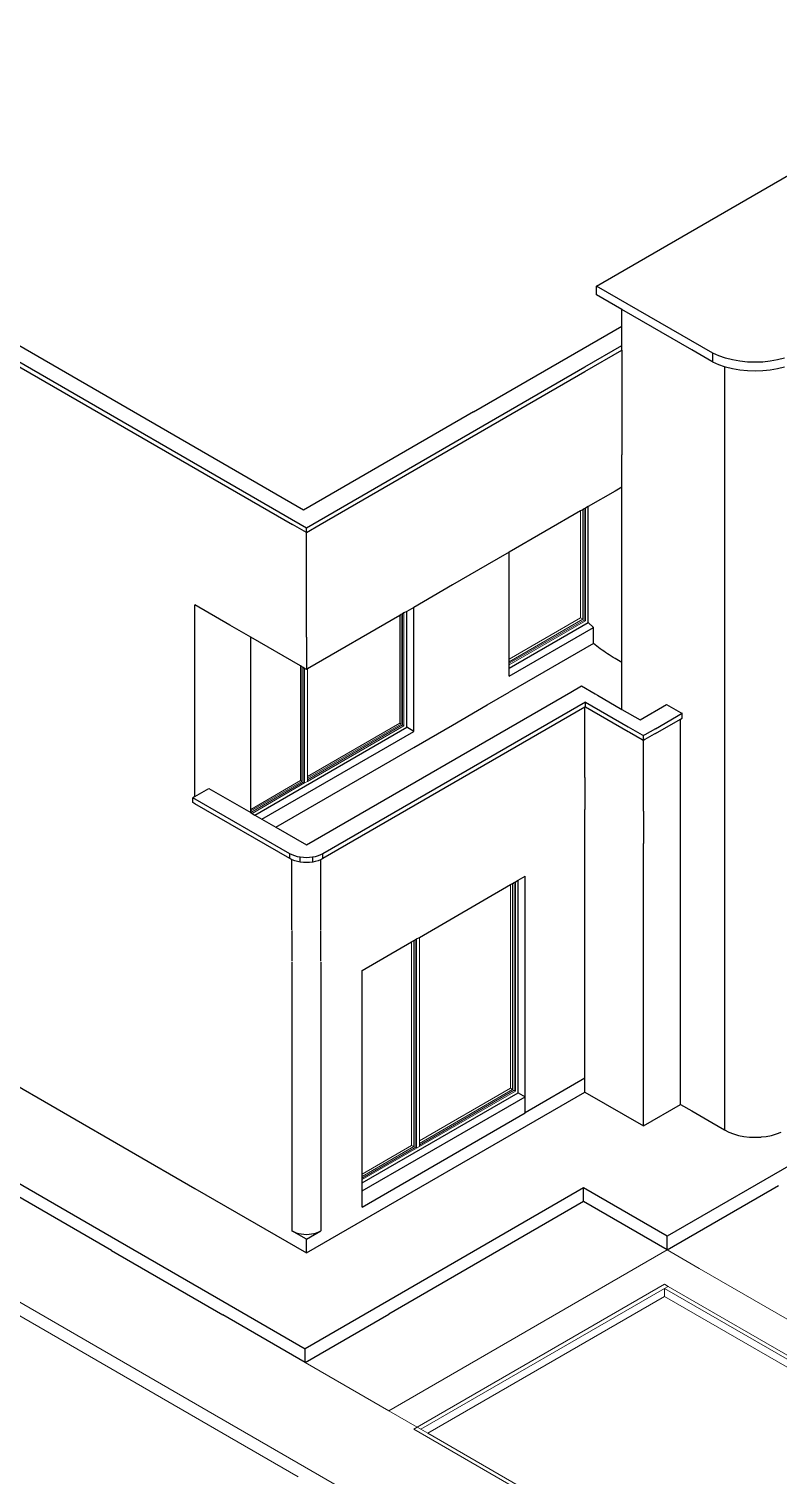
# Model space of a CAD drawing. Header units: metres. Extents: x 294 to 1101, y -498 to -355.
# Drawn here: x 849.22 to 856.82, y -406.5 to -391.83 of the extents above; entities that cross this region are included whole.
import ezdxf

# ---------------------------------------------------------------- set-up
doc = ezdxf.new("R2010")
doc.units = ezdxf.units.M
doc.layers.add('19-JARDINERIA', color=80, linetype='Continuous', lineweight=0)
doc.layers.add('wall', color=7, linetype='Continuous', lineweight=25)

msp = doc.modelspace()

# ---------------------------------------------------------------- linework, layer by layer
for p, q in [((854.978, -394.439), (859.495, -391.831)), ((846.357, -393.614), (852.033, -396.891)), ((846.357, -393.663), (851.891, -396.859)), ((852.004, -396.712), (847.46, -394.088)), ((856.157, -395.12), (854.978, -394.439)), ((854.978, -394.529), (854.978, -394.439)), ((855.235, -394.678), (854.978, -394.529)), ((855.235, -394.846), (855.235, -394.678)), ((855.944, -395.087), (855.235, -394.678)), ((853.728, -395.717), (855.235, -394.846)), ((855.235, -394.879), (855.235, -394.846)), ((855.235, -395.042), (855.235, -394.879)), ((854.859, -395.259), (855.235, -395.042)), ((854.859, -395.308), (855.235, -395.091)), ((855.235, -395.091), (855.235, -395.042)), ((855.235, -395.091), (855.235, -395.64)), ((856.148, -395.205), (855.944, -395.087)), ((856.157, -395.21), (856.148, -395.205)), ((856.219, -395.147), (856.157, -395.12)), ((856.157, -395.21), (856.157, -395.12)), ((856.219, -395.238), (856.157, -395.21)), ((856.286, -395.17), (856.219, -395.147)), ((856.278, -395.258), (856.219, -395.238)), ((856.357, -395.189), (856.286, -395.17)), ((856.432, -395.202), (856.357, -395.189)), ((856.509, -395.21), (856.432, -395.202)), ((856.587, -395.213), (856.509, -395.21)), ((856.665, -395.21), (856.587, -395.213)), ((856.741, -395.202), (856.665, -395.21)), ((856.816, -395.189), (856.741, -395.202)), ((856.887, -395.17), (856.816, -395.189)), ((852.033, -396.891), (854.859, -395.259)), ((852.174, -396.859), (854.859, -395.308)), ((856.278, -395.258), (856.278, -396.242)), ((856.286, -395.261), (856.278, -395.258)), ((856.357, -395.279), (856.286, -395.261)), ((856.432, -395.293), (856.357, -395.279)), ((856.509, -395.301), (856.432, -395.293)), ((856.587, -395.304), (856.509, -395.301)), ((856.665, -395.301), (856.587, -395.304)), ((856.741, -395.293), (856.665, -395.301)), ((856.816, -395.279), (856.741, -395.293)), ((856.887, -395.261), (856.816, -395.279)), ((855.235, -395.64), (855.235, -395.99)), ((853.728, -395.717), (852.004, -396.712)), ((855.235, -395.99), (855.235, -396.153)), ((855.235, -396.479), (855.235, -396.153)), ((856.278, -396.242), (856.278, -402.862)), ((855.167, -396.519), (854.893, -396.677)), ((855.235, -396.479), (855.167, -396.519)), ((855.235, -398.258), (855.235, -396.479)), ((854.837, -396.709), (854.816, -396.721)), ((854.851, -396.701), (854.837, -396.709)), ((854.866, -396.693), (854.851, -396.701)), ((854.893, -396.677), (854.866, -396.693)), ((852.033, -396.94), (851.891, -396.859)), ((852.033, -396.94), (852.174, -396.859)), ((854.816, -396.721), (854.09, -397.14)), ((852.033, -396.94), (852.033, -396.891)), ((852.033, -397.838), (852.033, -396.94)), ((854.09, -397.14), (853.869, -397.268)), ((854.09, -398.226), (854.09, -397.14)), ((853.869, -397.268), (853.516, -397.472)), ((853.516, -397.472), (853.122, -397.699)), ((850.901, -399.618), (850.901, -397.675)), ((851.255, -397.879), (850.901, -397.675)), ((853.052, -397.74), (853.023, -397.756)), ((853.122, -397.699), (853.052, -397.74)), ((853.052, -398.916), (853.052, -397.74)), ((853.122, -398.957), (853.122, -397.699)), ((851.467, -398.002), (851.255, -397.879)), ((852.033, -398.002), (852.033, -397.838)), ((852.981, -397.781), (852.044, -398.322)), ((852.995, -397.773), (852.981, -397.781)), ((853.009, -397.765), (852.995, -397.773)), ((853.023, -397.756), (853.009, -397.765)), ((854.09, -398.316), (854.893, -397.853)), ((851.467, -399.749), (851.467, -398.002)), ((851.973, -398.294), (851.467, -398.002)), ((852.033, -398.002), (852.033, -398.328)), ((854.09, -398.398), (854.948, -397.903)), ((854.948, -398.066), (854.948, -397.903)), ((854.948, -398.066), (854.09, -398.561)), ((854.963, -398.079), (854.948, -398.066)), ((854.98, -398.092), (854.963, -398.079)), ((854.997, -398.106), (854.98, -398.092)), ((855.015, -398.119), (854.997, -398.106)), ((855.033, -398.132), (855.015, -398.119)), ((855.051, -398.145), (855.033, -398.132)), ((855.069, -398.158), (855.051, -398.145)), ((855.088, -398.17), (855.069, -398.158)), ((855.107, -398.182), (855.088, -398.17)), ((855.127, -398.195), (855.107, -398.182)), ((851.987, -398.302), (851.973, -398.294)), ((852.001, -398.31), (851.987, -398.302)), ((852.015, -398.318), (852.001, -398.31)), ((852.033, -398.328), (852.015, -398.318)), ((852.044, -398.322), (852.033, -398.328)), ((854.09, -398.251), (854.09, -398.226)), ((854.09, -398.267), (854.09, -398.251)), ((854.09, -398.283), (854.09, -398.267)), ((854.09, -398.316), (854.09, -398.283)), ((854.09, -398.398), (854.09, -398.316)), ((855.147, -398.207), (855.127, -398.195)), ((855.167, -398.219), (855.147, -398.207)), ((855.235, -398.258), (855.167, -398.219)), ((855.235, -398.734), (855.235, -398.258)), ((852.033, -400.108), (854.718, -398.558)), ((853.869, -398.689), (854.09, -398.561)), ((854.718, -398.558), (854.824, -398.497)), ((854.824, -398.497), (854.965, -398.578)), ((854.965, -398.578), (854.987, -398.591)), ((854.987, -398.591), (855.235, -398.734)), ((854.866, -398.66), (852.2, -400.199)), ((854.859, -398.713), (852.2, -400.248)), ((853.516, -398.893), (853.869, -398.689)), ((854.866, -398.709), (854.859, -398.713)), ((854.859, -399.424), (854.859, -398.713)), ((854.866, -398.709), (854.866, -398.66)), ((854.866, -398.66), (855.299, -398.91)), ((854.866, -398.709), (855.299, -398.959)), ((855.235, -398.734), (855.419, -398.84)), ((855.419, -398.84), (855.689, -398.685)), ((855.689, -398.685), (855.83, -398.766)), ((855.83, -398.766), (855.845, -398.774)), ((851.51, -399.806), (853.052, -398.916)), ((853.122, -398.957), (853.052, -398.916)), ((853.122, -399.12), (853.516, -398.893)), ((855.299, -398.91), (855.44, -398.991)), ((855.575, -398.93), (855.845, -398.774)), ((855.575, -398.979), (855.83, -398.832)), ((855.83, -398.832), (855.845, -398.823)), ((855.83, -399.876), (855.83, -398.832)), ((855.845, -398.823), (855.845, -398.774)), ((851.58, -399.847), (853.122, -398.957)), ((855.299, -398.959), (855.313, -398.967)), ((855.313, -398.967), (855.44, -399.04)), ((855.44, -398.991), (855.455, -399)), ((855.44, -399.04), (855.455, -399.049)), ((855.469, -398.991), (855.455, -399)), ((855.455, -399.049), (855.455, -399)), ((855.469, -399.04), (855.455, -399.049)), ((855.455, -399.767), (855.455, -399.049)), ((855.575, -398.93), (855.469, -398.991)), ((855.561, -398.987), (855.469, -399.04)), ((855.575, -398.979), (855.561, -398.987)), ((843.239, -399.171), (850.901, -403.595)), ((851.722, -399.929), (853.122, -399.12)), ((854.859, -399.424), (854.859, -399.432)), ((854.859, -399.432), (854.859, -399.742)), ((850.901, -399.618), (850.88, -399.631)), ((850.88, -399.68), (850.88, -399.631)), ((851.865, -400.199), (850.88, -399.631)), ((850.901, -399.618), (851.043, -399.537)), ((851.043, -399.537), (851.255, -399.659)), ((842.391, -399.661), (850.053, -404.085)), ((850.053, -404.223), (842.391, -399.8)), ((850.901, -399.692), (850.88, -399.68)), ((851.865, -400.248), (850.901, -399.692)), ((851.255, -399.659), (851.467, -399.782)), ((851.467, -399.765), (851.467, -399.749)), ((851.467, -399.782), (851.467, -399.765)), ((851.467, -399.782), (851.467, -399.782)), ((851.467, -399.782), (851.481, -399.79)), ((851.481, -399.79), (851.51, -399.806)), ((854.859, -399.742), (854.859, -399.749)), ((854.859, -399.749), (854.859, -399.75)), ((854.859, -402.477), (854.859, -399.75)), ((855.455, -399.767), (855.455, -400.094)), ((851.51, -399.806), (851.58, -399.847)), ((851.58, -399.847), (851.722, -399.929)), ((851.722, -399.929), (852.033, -400.108)), ((855.83, -402.604), (855.83, -399.876)), ((851.889, -400.211), (851.865, -400.199)), ((851.865, -400.248), (851.865, -400.199)), ((851.914, -400.221), (851.889, -400.211)), ((851.942, -400.229), (851.914, -400.221)), ((851.968, -400.234), (851.942, -400.229)), ((851.971, -400.235), (851.968, -400.234)), ((851.968, -400.283), (851.968, -400.234)), ((852.002, -400.238), (851.971, -400.235)), ((852.033, -400.239), (852.002, -400.238)), ((852.064, -400.238), (852.033, -400.239)), ((852.094, -400.235), (852.064, -400.238)), ((852.098, -400.234), (852.094, -400.235)), ((852.123, -400.229), (852.098, -400.234)), ((852.098, -400.265), (852.098, -400.234)), ((852.151, -400.221), (852.123, -400.229)), ((852.177, -400.211), (852.151, -400.221)), ((852.2, -400.199), (852.177, -400.211)), ((852.2, -400.248), (852.2, -400.199)), ((855.455, -402.821), (855.455, -400.094)), ((851.886, -400.259), (851.865, -400.248)), ((851.886, -400.971), (851.886, -400.259)), ((851.889, -400.26), (851.886, -400.259)), ((851.914, -400.27), (851.889, -400.26)), ((851.942, -400.278), (851.914, -400.27)), ((851.968, -400.283), (851.942, -400.278)), ((851.971, -400.284), (851.968, -400.283)), ((852.002, -400.287), (851.971, -400.284)), ((852.033, -400.288), (852.002, -400.287)), ((852.064, -400.287), (852.033, -400.288)), ((852.094, -400.284), (852.064, -400.287)), ((852.098, -400.283), (852.094, -400.284)), ((852.098, -400.283), (852.098, -400.265)), ((852.123, -400.278), (852.098, -400.283)), ((852.151, -400.27), (852.123, -400.278)), ((852.177, -400.26), (852.151, -400.27)), ((852.179, -400.259), (852.177, -400.26)), ((852.2, -400.248), (852.179, -400.259)), ((852.179, -400.971), (852.179, -400.259)), ((853.179, -401.047), (854.105, -400.512)), ((854.105, -400.512), (854.126, -400.5)), ((854.126, -400.5), (854.14, -400.492)), ((854.14, -400.492), (854.155, -400.484)), ((854.155, -400.484), (854.183, -400.467)), ((854.183, -400.467), (854.254, -400.426)), ((854.183, -402.623), (854.183, -400.467)), ((854.254, -402.664), (854.254, -400.426)), ((851.886, -400.979), (851.886, -401.289)), ((852.179, -401.289), (852.179, -400.979)), ((852.598, -401.382), (853.101, -401.092)), ((853.101, -401.092), (853.122, -401.08)), ((853.122, -401.08), (853.136, -401.072)), ((853.136, -401.072), (853.15, -401.063)), ((853.15, -401.063), (853.179, -401.047)), ((851.886, -401.298), (851.886, -404.025)), ((852.179, -401.298), (852.179, -404.025)), ((852.598, -403.448), (852.598, -401.382)), ((854.859, -402.477), (854.254, -402.827)), ((854.859, -402.616), (854.859, -402.477)), ((852.033, -404.248), (854.859, -402.616)), ((852.598, -403.538), (854.183, -402.623)), ((852.598, -403.619), (854.254, -402.664)), ((854.183, -402.623), (854.254, -402.664)), ((854.254, -402.827), (854.254, -402.664)), ((854.859, -402.616), (855.455, -402.96)), ((855.83, -402.743), (855.83, -402.604)), ((852.598, -403.783), (854.254, -402.827)), ((855.455, -402.96), (855.83, -402.743)), ((855.455, -402.96), (855.455, -402.821)), ((855.83, -402.743), (855.944, -402.808)), ((855.944, -402.808), (856.148, -402.926)), ((856.278, -402.862), (856.278, -403.001)), ((856.148, -402.926), (856.278, -403.001)), ((856.278, -403.001), (856.321, -403.023)), ((856.321, -403.023), (856.368, -403.041)), ((856.805, -403.041), (856.853, -403.023)), ((856.368, -403.041), (856.42, -403.056)), ((856.42, -403.056), (856.474, -403.066)), ((856.474, -403.066), (856.53, -403.073)), ((856.53, -403.073), (856.587, -403.075)), ((856.587, -403.075), (856.644, -403.073)), ((856.644, -403.073), (856.653, -403.072)), ((856.653, -403.072), (856.7, -403.066)), ((856.7, -403.066), (856.754, -403.056)), ((856.754, -403.056), (856.805, -403.041)), ((857.126, -403.252), (855.695, -404.078)), ((852.598, -403.472), (852.598, -403.448)), ((850.901, -403.595), (852.033, -404.248)), ((852.598, -403.489), (852.598, -403.472)), ((852.598, -403.505), (852.598, -403.489)), ((852.598, -403.538), (852.598, -403.505)), ((852.598, -403.619), (852.598, -403.538)), ((854.846, -403.588), (852.868, -404.73)), ((855.695, -404.078), (854.846, -403.588)), ((854.846, -403.711), (854.846, -403.588)), ((855.695, -404.217), (856.825, -403.565)), ((852.598, -403.783), (852.598, -403.619)), ((854.846, -403.727), (852.868, -404.869)), ((854.846, -403.727), (854.846, -403.711)), ((855.695, -404.217), (854.846, -403.727)), ((851.886, -404.025), (851.907, -404.035)), ((852.033, -404.109), (851.886, -404.025)), ((851.907, -404.035), (851.929, -404.044)), ((851.929, -404.044), (851.954, -404.051)), ((851.954, -404.051), (851.979, -404.056)), ((852.033, -404.109), (852.179, -404.025)), ((852.086, -404.056), (852.112, -404.051)), ((852.112, -404.051), (852.136, -404.044)), ((852.136, -404.044), (852.159, -404.035)), ((852.159, -404.035), (852.179, -404.025)), ((850.053, -404.085), (851.184, -404.738)), ((851.979, -404.056), (852.006, -404.059)), ((852.006, -404.059), (852.033, -404.06)), ((852.033, -404.06), (852.06, -404.059)), ((852.033, -404.248), (852.033, -404.109)), ((852.06, -404.059), (852.086, -404.056)), ((855.695, -404.201), (855.695, -404.078)), ((855.695, -404.217), (855.695, -404.201)), ((850.053, -404.223), (851.184, -404.877)), ((851.184, -404.738), (852.02, -405.22)), ((852.868, -404.73), (852.02, -405.22)), ((852.02, -405.359), (851.184, -404.877)), ((852.02, -405.359), (852.868, -404.869)), ((852.02, -405.359), (852.02, -405.22))]:
    msp.add_line(p, q)
at = {"layer": '19-JARDINERIA', "color": 251}
for p, q in [((854.837, -397.82), (854.837, -396.709)), ((854.851, -397.828), (854.851, -396.701)), ((854.866, -397.836), (854.866, -396.693)), ((851.099, -405.891), (835.385, -396.818)), ((854.816, -397.807), (854.816, -396.721)), ((851.099, -406.029), (835.385, -396.957)), ((852.981, -398.875), (852.981, -397.781)), ((852.995, -398.883), (852.995, -397.773)), ((853.009, -398.891), (853.009, -397.765)), ((853.023, -398.9), (853.023, -397.756)), ((854.09, -398.226), (854.816, -397.807)), ((854.09, -398.251), (854.837, -397.82)), ((854.09, -398.267), (854.851, -397.828)), ((854.09, -398.283), (854.866, -397.836)), ((854.837, -397.82), (854.816, -397.807)), ((854.866, -397.836), (854.851, -397.828)), ((851.973, -399.457), (851.973, -398.294)), ((851.987, -399.465), (851.987, -398.302)), ((852.001, -399.473), (852.001, -398.31)), ((852.015, -399.481), (852.015, -398.318)), ((852.044, -399.416), (852.044, -398.322)), ((852.044, -399.416), (852.981, -398.875)), ((852.044, -399.432), (852.995, -398.883)), ((852.044, -399.449), (853.009, -398.891)), ((852.044, -399.465), (853.023, -398.9)), ((852.995, -398.883), (852.981, -398.875)), ((853.023, -398.9), (853.009, -398.891)), ((851.467, -399.749), (851.973, -399.457)), ((851.467, -399.765), (851.987, -399.465)), ((851.467, -399.782), (852.001, -399.473)), ((851.481, -399.79), (852.015, -399.481)), ((851.987, -399.465), (851.973, -399.457)), ((852.015, -399.481), (852.001, -399.473)), ((852.015, -399.481), (852.044, -399.465)), ((852.044, -399.432), (852.044, -399.416)), ((852.044, -399.449), (852.044, -399.432)), ((852.044, -399.465), (852.044, -399.449)), ((854.105, -402.578), (854.105, -400.512)), ((854.126, -402.59), (854.126, -400.5)), ((854.14, -402.598), (854.14, -400.492)), ((854.155, -402.606), (854.155, -400.484)), ((853.101, -403.158), (853.101, -401.092)), ((853.122, -403.17), (853.122, -401.08)), ((853.136, -403.178), (853.136, -401.072)), ((853.15, -403.186), (853.15, -401.063)), ((853.179, -403.113), (853.179, -401.047)), ((853.179, -403.113), (854.105, -402.578)), ((854.126, -402.59), (854.105, -402.578)), ((853.179, -403.137), (854.126, -402.59)), ((853.179, -403.154), (854.14, -402.598)), ((853.179, -403.17), (854.155, -402.606)), ((854.155, -402.606), (854.14, -402.598)), ((852.598, -403.448), (853.101, -403.158)), ((852.598, -403.472), (853.122, -403.17)), ((853.122, -403.17), (853.101, -403.158)), ((853.15, -403.186), (853.179, -403.17)), ((853.179, -403.137), (853.179, -403.113)), ((853.179, -403.154), (853.179, -403.137)), ((853.179, -403.17), (853.179, -403.154)), ((852.598, -403.489), (853.136, -403.178)), ((852.598, -403.505), (853.15, -403.186)), ((853.15, -403.186), (853.136, -403.178)), ((852.868, -405.849), (855.695, -404.217)), ((856.02, -404.405), (855.695, -404.217)), ((861.961, -407.835), (856.02, -404.405)), ((855.669, -404.567), (853.158, -406.016)), ((853.194, -406.037), (855.669, -404.608)), ((855.704, -404.588), (855.669, -404.567)), ((855.669, -404.608), (855.704, -404.588)), ((855.669, -404.608), (861.646, -408.059)), ((855.669, -404.608), (855.669, -404.69)), ((855.704, -404.588), (861.681, -408.039)), ((853.264, -406.078), (855.669, -404.69)), ((855.669, -404.69), (861.646, -408.141)), ((852.868, -405.849), (852.02, -405.359)), ((851.948, -406.38), (851.099, -405.891)), ((852.868, -405.849), (853.158, -406.016)), ((851.948, -406.519), (851.099, -406.029)), ((853.158, -406.016), (853.123, -406.037)), ((853.123, -406.037), (859.867, -409.931)), ((853.158, -406.016), (853.194, -406.037)), ((853.194, -406.037), (853.264, -406.078)), ((859.242, -409.529), (853.264, -406.078)), ((859.219, -410.579), (851.948, -406.38))]:
    msp.add_line(p, q, dxfattribs=at)
at = {"layer": 'wall'}
for p, q in [((854.893, -397.853), (854.893, -396.677)), ((854.948, -397.903), (854.893, -397.853))]:
    msp.add_line(p, q, dxfattribs=at)

doc.saveas('drawing.dxf')
